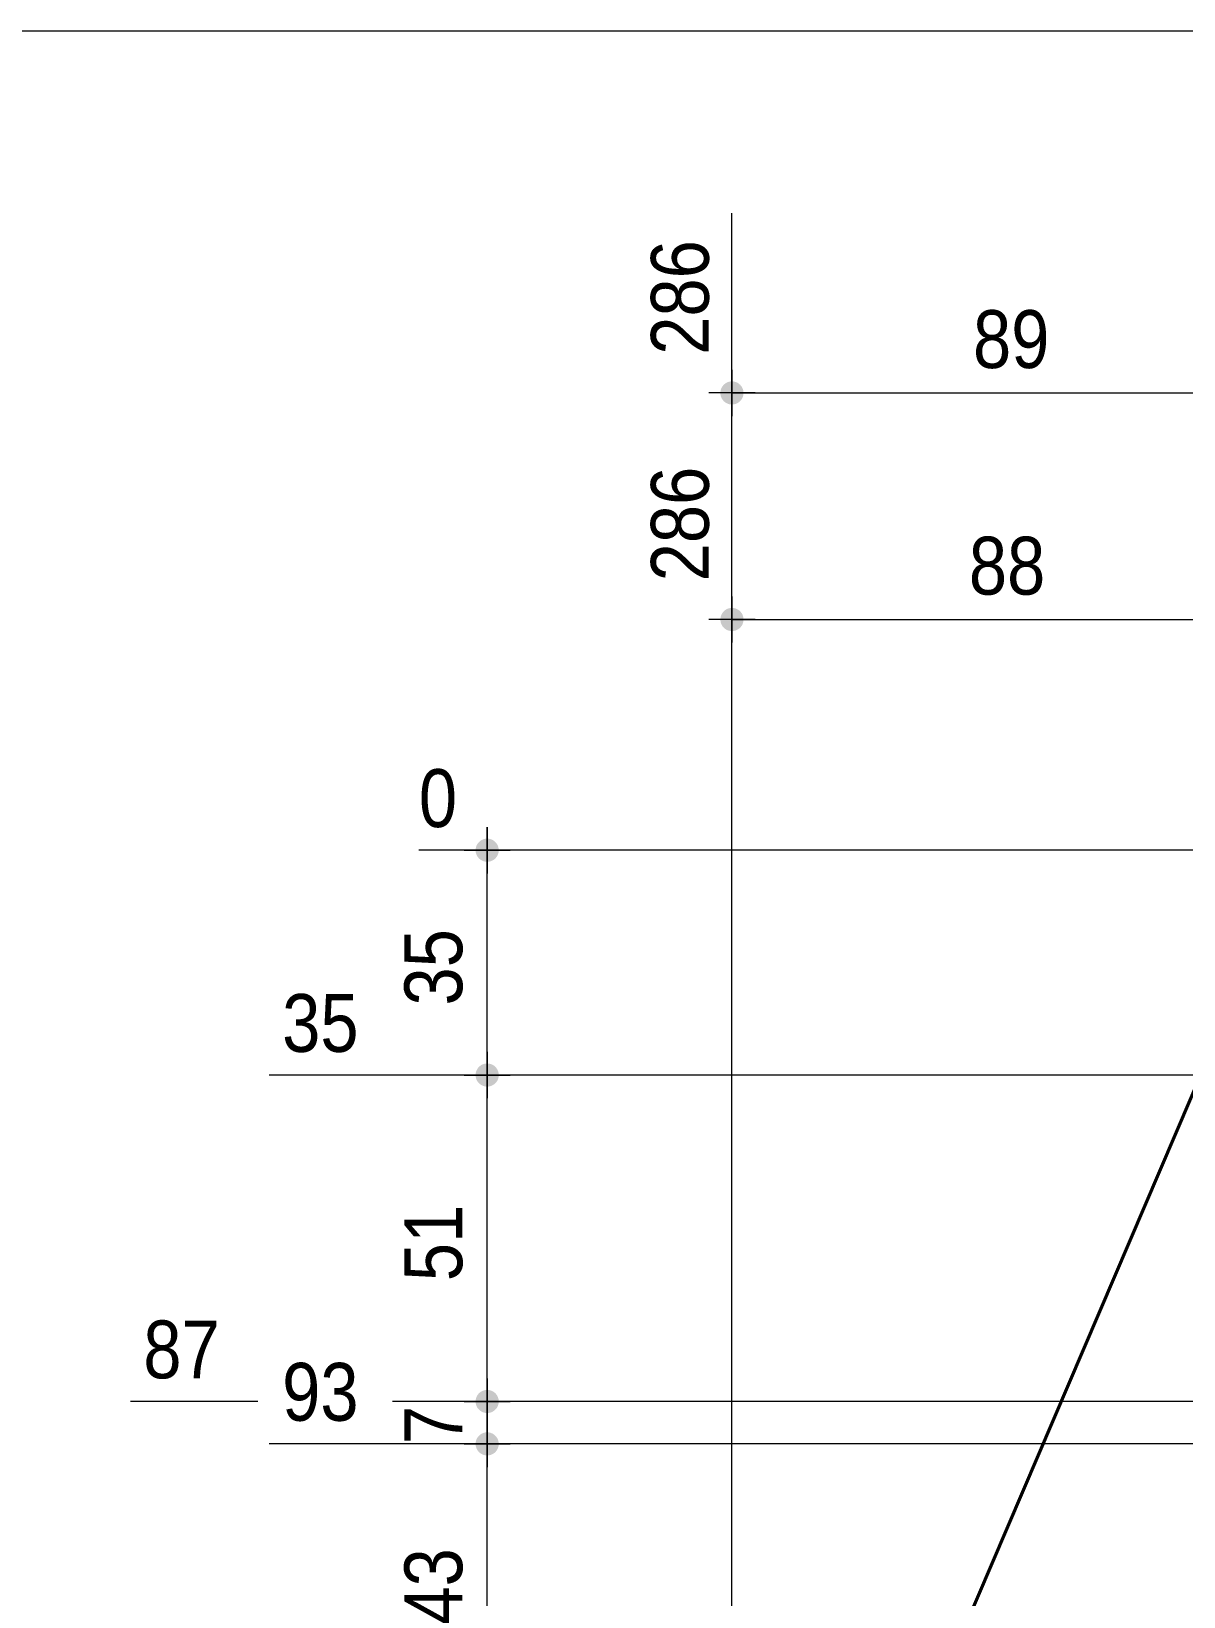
# Model space of a CAD drawing. Header units: millimetres. Extents: x 2 to 287, y 5 to 195.
# Drawn here: x 64.6 to 116.4, y 124.6 to 195 of the extents above; entities that cross this region are included whole.
import ezdxf

# ---------------------------------------------------------------- set-up
doc = ezdxf.new("R2010")
doc.units = ezdxf.units.MM
for name, color, linetype, lineweight in [('Cotation', 7, 'Continuous', 0), ('Feuille dessin', 5, 'Continuous', 0), ('Piece', 2, 'Continuous', 0)]:
    doc.layers.add(name, color=color, linetype=linetype, lineweight=lineweight)
doc.styles.add('ARIAL', font='ARIAL.TTF')

# ---------------------------------------------------------------- blocks, each defined once
blk = doc.blocks.new('*A4')
at = {"layer": 'Piece', "color": 2, "linetype": 'Continuous', "lineweight": 40}
blk.add_line((120.839214, 156.809189), (96.051036, 98.758607), dxfattribs=at)
blk = doc.blocks.new('*A5')
at = {"layer": 'Feuille dessin', "linetype": 'Continuous', "lineweight": 0}
blk.add_line((282, 195), (5, 195), dxfattribs=at)
blk = doc.blocks.new('*A21')
at = {"layer": 'Cotation'}
blk.add_hatch(color=256, dxfattribs=at).paths.add_polyline_path([(85.024, 130.986), (84.999, 130.988), (84.973, 130.991), (84.948, 130.996), (84.923, 131.001), (84.899, 131.008), (84.875, 131.016), (84.851, 131.025), (84.827, 131.035), (84.805, 131.047), (84.782, 131.06), (84.761, 131.073), (84.74, 131.088), (84.72, 131.104), (84.701, 131.12), (84.682, 131.138), (84.664, 131.156), (84.648, 131.176), (84.632, 131.196), (84.617, 131.217), (84.604, 131.238), (84.591, 131.26), (84.58, 131.283), (84.569, 131.307), (84.56, 131.33), (84.552, 131.355), (84.545, 131.379), (84.54, 131.404), (84.535, 131.429), (84.532, 131.455), (84.53, 131.48), (84.53, 131.506), (84.53, 131.531), (84.532, 131.557), (84.535, 131.582), (84.54, 131.607), (84.545, 131.632), (84.552, 131.656), (84.56, 131.681), (84.569, 131.705), (84.58, 131.728), (84.591, 131.751), (84.604, 131.773), (84.617, 131.794), (84.632, 131.815), (84.648, 131.835), (84.664, 131.855), (84.682, 131.873), (84.701, 131.891), (84.72, 131.908), (84.74, 131.923), (84.761, 131.938), (84.782, 131.952), (84.805, 131.964), (84.827, 131.976), (84.851, 131.986), (84.875, 131.995), (84.899, 132.003), (84.923, 132.01), (84.948, 132.016), (84.973, 132.02), (84.999, 132.023), (85.024, 132.025), (85.05, 132.026), (85.075, 132.025), (85.101, 132.023), (85.126, 132.02), (85.151, 132.016), (85.176, 132.01), (85.201, 132.003), (85.225, 131.995), (85.249, 131.986), (85.272, 131.976), (85.295, 131.964), (85.317, 131.952), (85.339, 131.938), (85.36, 131.923), (85.38, 131.908), (85.399, 131.891), (85.417, 131.873), (85.435, 131.855), (85.452, 131.835), (85.467, 131.815), (85.482, 131.794), (85.496, 131.773), (85.508, 131.751), (85.52, 131.728), (85.53, 131.705), (85.539, 131.681), (85.547, 131.656), (85.554, 131.632), (85.56, 131.607), (85.564, 131.582), (85.567, 131.557), (85.569, 131.531), (85.57, 131.506), (85.569, 131.48), (85.567, 131.455), (85.564, 131.429), (85.56, 131.404), (85.554, 131.379), (85.547, 131.355), (85.539, 131.33), (85.53, 131.307), (85.52, 131.283), (85.508, 131.26), (85.496, 131.238), (85.482, 131.217), (85.467, 131.196), (85.452, 131.176), (85.435, 131.156), (85.417, 131.138), (85.399, 131.12), (85.38, 131.104), (85.36, 131.088), (85.339, 131.073), (85.317, 131.06), (85.295, 131.047), (85.272, 131.035), (85.249, 131.025), (85.225, 131.016), (85.201, 131.008), (85.176, 131.001), (85.151, 130.996), (85.126, 130.991), (85.101, 130.988), (85.075, 130.986), (85.05, 130.986)], flags=17)
at = {"layer": 'Cotation', "linetype": 'Continuous', "lineweight": 0}
for p, q in [((85.05, 132.546), (85.05, 130.466)), ((85.05, 131.506), (85.05, 132.546)), ((80.81, 131.506), (75.259, 131.506)), ((120.575, 131.506), (84.45, 131.506)), ((84.45, 131.506), (86.09, 131.506)), ((85.05, 119.116), (85.05, 131.506))]:
    blk.add_line(p, q, dxfattribs=at)
at = {"layer": 'Cotation'}
blk.add_point((85.05, 131.506), dxfattribs=at)
at = {"layer": 'Cotation', "style": 'ARIAL', "width": 0.85}
blk.add_text('93', height=2.6, dxfattribs=at).set_placement((75.836, 132.546))
blk.add_text('43', height=2.6, rotation=90.00021, dxfattribs=at).set_placement((83.93, 123.382))
blk = doc.blocks.new('*A22')
at = {"layer": 'Cotation'}
for points in [[(85.024, 132.893), (84.999, 132.895), (84.973, 132.898), (84.948, 132.902), (84.923, 132.908), (84.899, 132.915), (84.875, 132.923), (84.851, 132.932), (84.827, 132.942), (84.805, 132.954), (84.782, 132.966), (84.761, 132.98), (84.74, 132.995), (84.72, 133.01), (84.701, 133.027), (84.682, 133.045), (84.664, 133.063), (84.648, 133.082), (84.632, 133.103), (84.617, 133.123), (84.604, 133.145), (84.591, 133.167), (84.58, 133.19), (84.569, 133.213), (84.56, 133.237), (84.552, 133.261), (84.545, 133.286), (84.54, 133.311), (84.535, 133.336), (84.532, 133.361), (84.53, 133.387), (84.53, 133.412), (84.53, 133.438), (84.532, 133.463), (84.535, 133.489), (84.54, 133.514), (84.545, 133.539), (84.552, 133.563), (84.56, 133.588), (84.569, 133.611), (84.58, 133.635), (84.591, 133.657), (84.604, 133.68), (84.617, 133.701), (84.632, 133.722), (84.648, 133.742), (84.664, 133.762), (84.682, 133.78), (84.701, 133.798), (84.72, 133.814), (84.74, 133.83), (84.761, 133.845), (84.782, 133.858), (84.805, 133.871), (84.827, 133.882), (84.851, 133.893), (84.875, 133.902), (84.899, 133.91), (84.923, 133.917), (84.948, 133.922), (84.973, 133.927), (84.999, 133.93), (85.024, 133.932), (85.05, 133.932), (85.075, 133.932), (85.101, 133.93), (85.126, 133.927), (85.151, 133.922), (85.176, 133.917), (85.201, 133.91), (85.225, 133.902), (85.249, 133.893), (85.272, 133.882), (85.295, 133.871), (85.317, 133.858), (85.339, 133.845), (85.36, 133.83), (85.38, 133.814), (85.399, 133.798), (85.417, 133.78), (85.435, 133.762), (85.452, 133.742), (85.467, 133.722), (85.482, 133.701), (85.496, 133.68), (85.508, 133.657), (85.52, 133.635), (85.53, 133.611), (85.539, 133.588), (85.547, 133.563), (85.554, 133.539), (85.56, 133.514), (85.564, 133.489), (85.567, 133.463), (85.569, 133.438), (85.57, 133.412), (85.569, 133.387), (85.567, 133.361), (85.564, 133.336), (85.56, 133.311), (85.554, 133.286), (85.547, 133.261), (85.539, 133.237), (85.53, 133.213), (85.52, 133.19), (85.508, 133.167), (85.496, 133.145), (85.482, 133.123), (85.467, 133.103), (85.452, 133.082), (85.435, 133.063), (85.417, 133.045), (85.399, 133.027), (85.38, 133.01), (85.36, 132.995), (85.339, 132.98), (85.317, 132.966), (85.295, 132.954), (85.272, 132.942), (85.249, 132.932), (85.225, 132.923), (85.201, 132.915), (85.176, 132.908), (85.151, 132.902), (85.126, 132.898), (85.101, 132.895), (85.075, 132.893), (85.05, 132.892)], [(85.024, 130.986), (84.999, 130.988), (84.973, 130.991), (84.948, 130.996), (84.923, 131.001), (84.899, 131.008), (84.875, 131.016), (84.851, 131.025), (84.827, 131.035), (84.805, 131.047), (84.782, 131.06), (84.761, 131.073), (84.74, 131.088), (84.72, 131.104), (84.701, 131.12), (84.682, 131.138), (84.664, 131.156), (84.648, 131.176), (84.632, 131.196), (84.617, 131.217), (84.604, 131.238), (84.591, 131.26), (84.58, 131.283), (84.569, 131.307), (84.56, 131.33), (84.552, 131.355), (84.545, 131.379), (84.54, 131.404), (84.535, 131.429), (84.532, 131.455), (84.53, 131.48), (84.53, 131.506), (84.53, 131.531), (84.532, 131.557), (84.535, 131.582), (84.54, 131.607), (84.545, 131.632), (84.552, 131.656), (84.56, 131.681), (84.569, 131.705), (84.58, 131.728), (84.591, 131.751), (84.604, 131.773), (84.617, 131.794), (84.632, 131.815), (84.648, 131.835), (84.664, 131.855), (84.682, 131.873), (84.701, 131.891), (84.72, 131.908), (84.74, 131.923), (84.761, 131.938), (84.782, 131.952), (84.805, 131.964), (84.827, 131.976), (84.851, 131.986), (84.875, 131.995), (84.899, 132.003), (84.923, 132.01), (84.948, 132.016), (84.973, 132.02), (84.999, 132.023), (85.024, 132.025), (85.05, 132.026), (85.075, 132.025), (85.101, 132.023), (85.126, 132.02), (85.151, 132.016), (85.176, 132.01), (85.201, 132.003), (85.225, 131.995), (85.249, 131.986), (85.272, 131.976), (85.295, 131.964), (85.317, 131.952), (85.339, 131.938), (85.36, 131.923), (85.38, 131.908), (85.399, 131.891), (85.417, 131.873), (85.435, 131.855), (85.452, 131.835), (85.467, 131.815), (85.482, 131.794), (85.496, 131.773), (85.508, 131.751), (85.52, 131.728), (85.53, 131.705), (85.539, 131.681), (85.547, 131.656), (85.554, 131.632), (85.56, 131.607), (85.564, 131.582), (85.567, 131.557), (85.569, 131.531), (85.57, 131.506), (85.569, 131.48), (85.567, 131.455), (85.564, 131.429), (85.56, 131.404), (85.554, 131.379), (85.547, 131.355), (85.539, 131.33), (85.53, 131.307), (85.52, 131.283), (85.508, 131.26), (85.496, 131.238), (85.482, 131.217), (85.467, 131.196), (85.452, 131.176), (85.435, 131.156), (85.417, 131.138), (85.399, 131.12), (85.38, 131.104), (85.36, 131.088), (85.339, 131.073), (85.317, 131.06), (85.295, 131.047), (85.272, 131.035), (85.249, 131.025), (85.225, 131.016), (85.201, 131.008), (85.176, 131.001), (85.151, 130.996), (85.126, 130.991), (85.101, 130.988), (85.075, 130.986), (85.05, 130.986)]]:
    blk.add_hatch(color=256, dxfattribs=at).paths.add_polyline_path(points, flags=17)
at = {"layer": 'Cotation', "linetype": 'Continuous', "lineweight": 0}
for p, q in [((85.05, 134.452), (85.05, 132.372)), ((85.05, 133.412), (85.05, 134.452)), ((74.739, 133.412), (69.019, 133.412)), ((157.771, 133.412), (80.79, 133.412)), ((84.01, 133.412), (86.09, 133.412)), ((85.05, 131.506), (85.05, 133.412)), ((85.05, 132.546), (85.05, 130.466)), ((120.575, 131.506), (75.259, 131.506)), ((84.01, 131.506), (86.09, 131.506)), ((85.05, 131.506), (85.05, 130.466))]:
    blk.add_line(p, q, dxfattribs=at)
at = {"layer": 'Cotation'}
for p in [(85.05, 133.412), (85.05, 131.506)]:
    blk.add_point(p, dxfattribs=at)
at = {"layer": 'Cotation', "style": 'ARIAL', "width": 0.85}
blk.add_text('87', height=2.6, dxfattribs=at).set_placement((69.596, 134.452))
blk.add_text('7', height=2.6, rotation=90.00021, dxfattribs=at).set_placement((83.93, 131.495))
blk = doc.blocks.new('*A23')
at = {"layer": 'Cotation'}
for points in [[(85.024, 147.566), (84.999, 147.568), (84.973, 147.571), (84.948, 147.575), (84.923, 147.581), (84.899, 147.588), (84.875, 147.596), (84.851, 147.605), (84.827, 147.615), (84.805, 147.627), (84.782, 147.639), (84.761, 147.653), (84.74, 147.668), (84.72, 147.684), (84.701, 147.7), (84.682, 147.718), (84.664, 147.736), (84.648, 147.756), (84.632, 147.776), (84.617, 147.797), (84.604, 147.818), (84.591, 147.84), (84.58, 147.863), (84.569, 147.887), (84.56, 147.91), (84.552, 147.935), (84.545, 147.959), (84.54, 147.984), (84.535, 148.009), (84.532, 148.035), (84.53, 148.06), (84.53, 148.086), (84.53, 148.111), (84.532, 148.136), (84.535, 148.162), (84.54, 148.187), (84.545, 148.212), (84.552, 148.236), (84.56, 148.261), (84.569, 148.285), (84.58, 148.308), (84.591, 148.331), (84.604, 148.353), (84.617, 148.374), (84.632, 148.395), (84.648, 148.415), (84.664, 148.435), (84.682, 148.453), (84.701, 148.471), (84.72, 148.487), (84.74, 148.503), (84.761, 148.518), (84.782, 148.532), (84.805, 148.544), (84.827, 148.556), (84.851, 148.566), (84.875, 148.575), (84.899, 148.583), (84.923, 148.59), (84.948, 148.596), (84.973, 148.6), (84.999, 148.603), (85.024, 148.605), (85.05, 148.606), (85.075, 148.605), (85.101, 148.603), (85.126, 148.6), (85.151, 148.596), (85.176, 148.59), (85.201, 148.583), (85.225, 148.575), (85.249, 148.566), (85.272, 148.556), (85.295, 148.544), (85.317, 148.532), (85.339, 148.518), (85.36, 148.503), (85.38, 148.487), (85.399, 148.471), (85.417, 148.453), (85.435, 148.435), (85.452, 148.415), (85.467, 148.395), (85.482, 148.374), (85.496, 148.353), (85.508, 148.331), (85.52, 148.308), (85.53, 148.285), (85.539, 148.261), (85.547, 148.236), (85.554, 148.212), (85.56, 148.187), (85.564, 148.162), (85.567, 148.136), (85.569, 148.111), (85.57, 148.086), (85.569, 148.06), (85.567, 148.035), (85.564, 148.009), (85.56, 147.984), (85.554, 147.959), (85.547, 147.935), (85.539, 147.91), (85.53, 147.887), (85.52, 147.863), (85.508, 147.84), (85.496, 147.818), (85.482, 147.797), (85.467, 147.776), (85.452, 147.756), (85.435, 147.736), (85.417, 147.718), (85.399, 147.7), (85.38, 147.684), (85.36, 147.668), (85.339, 147.653), (85.317, 147.639), (85.295, 147.627), (85.272, 147.615), (85.249, 147.605), (85.225, 147.596), (85.201, 147.588), (85.176, 147.581), (85.151, 147.575), (85.126, 147.571), (85.101, 147.568), (85.075, 147.566), (85.05, 147.566)], [(85.024, 132.893), (84.999, 132.895), (84.973, 132.898), (84.948, 132.902), (84.923, 132.908), (84.899, 132.915), (84.875, 132.923), (84.851, 132.932), (84.827, 132.942), (84.805, 132.954), (84.782, 132.966), (84.761, 132.98), (84.74, 132.995), (84.72, 133.01), (84.701, 133.027), (84.682, 133.045), (84.664, 133.063), (84.648, 133.082), (84.632, 133.103), (84.617, 133.123), (84.604, 133.145), (84.591, 133.167), (84.58, 133.19), (84.569, 133.213), (84.56, 133.237), (84.552, 133.261), (84.545, 133.286), (84.54, 133.311), (84.535, 133.336), (84.532, 133.361), (84.53, 133.387), (84.53, 133.412), (84.53, 133.438), (84.532, 133.463), (84.535, 133.489), (84.54, 133.514), (84.545, 133.539), (84.552, 133.563), (84.56, 133.588), (84.569, 133.611), (84.58, 133.635), (84.591, 133.657), (84.604, 133.68), (84.617, 133.701), (84.632, 133.722), (84.648, 133.742), (84.664, 133.762), (84.682, 133.78), (84.701, 133.798), (84.72, 133.814), (84.74, 133.83), (84.761, 133.845), (84.782, 133.858), (84.805, 133.871), (84.827, 133.882), (84.851, 133.893), (84.875, 133.902), (84.899, 133.91), (84.923, 133.917), (84.948, 133.922), (84.973, 133.927), (84.999, 133.93), (85.024, 133.932), (85.05, 133.932), (85.075, 133.932), (85.101, 133.93), (85.126, 133.927), (85.151, 133.922), (85.176, 133.917), (85.201, 133.91), (85.225, 133.902), (85.249, 133.893), (85.272, 133.882), (85.295, 133.871), (85.317, 133.858), (85.339, 133.845), (85.36, 133.83), (85.38, 133.814), (85.399, 133.798), (85.417, 133.78), (85.435, 133.762), (85.452, 133.742), (85.467, 133.722), (85.482, 133.701), (85.496, 133.68), (85.508, 133.657), (85.52, 133.635), (85.53, 133.611), (85.539, 133.588), (85.547, 133.563), (85.554, 133.539), (85.56, 133.514), (85.564, 133.489), (85.567, 133.463), (85.569, 133.438), (85.57, 133.412), (85.569, 133.387), (85.567, 133.361), (85.564, 133.336), (85.56, 133.311), (85.554, 133.286), (85.547, 133.261), (85.539, 133.237), (85.53, 133.213), (85.52, 133.19), (85.508, 133.167), (85.496, 133.145), (85.482, 133.123), (85.467, 133.103), (85.452, 133.082), (85.435, 133.063), (85.417, 133.045), (85.399, 133.027), (85.38, 133.01), (85.36, 132.995), (85.339, 132.98), (85.317, 132.966), (85.295, 132.954), (85.272, 132.942), (85.249, 132.932), (85.225, 132.923), (85.201, 132.915), (85.176, 132.908), (85.151, 132.902), (85.126, 132.898), (85.101, 132.895), (85.075, 132.893), (85.05, 132.892)]]:
    blk.add_hatch(color=256, dxfattribs=at).paths.add_polyline_path(points, flags=17)
at = {"layer": 'Cotation', "linetype": 'Continuous', "lineweight": 0}
for p, q in [((85.05, 149.126), (85.05, 147.046)), ((85.05, 148.086), (85.05, 149.126)), ((124.932, 148.086), (75.259, 148.086)), ((84.01, 148.086), (86.09, 148.086)), ((85.05, 133.412), (85.05, 148.086)), ((85.05, 134.452), (85.05, 132.372)), ((74.739, 133.412), (69.019, 133.412)), ((80.81, 133.412), (80.79, 133.412)), ((157.771, 133.412), (84.45, 133.412)), ((84.45, 133.412), (86.09, 133.412)), ((85.05, 133.412), (85.05, 132.372))]:
    blk.add_line(p, q, dxfattribs=at)
at = {"layer": 'Cotation'}
for p in [(85.05, 148.086), (85.05, 133.412)]:
    blk.add_point(p, dxfattribs=at)
at = {"layer": 'Cotation', "style": 'ARIAL', "width": 0.85}
blk.add_text('35', height=2.6, dxfattribs=at).set_placement((75.836, 149.126))
blk.add_text('51', height=2.6, rotation=90.00021, dxfattribs=at).set_placement((83.93, 138.821))
blk = doc.blocks.new('*A24')
at = {"layer": 'Cotation'}
for points in [[(85.024, 157.671), (84.999, 157.673), (84.973, 157.676), (84.948, 157.681), (84.923, 157.686), (84.899, 157.693), (84.875, 157.701), (84.851, 157.71), (84.827, 157.721), (84.805, 157.732), (84.782, 157.745), (84.761, 157.758), (84.74, 157.773), (84.72, 157.789), (84.701, 157.806), (84.682, 157.823), (84.664, 157.842), (84.648, 157.861), (84.632, 157.881), (84.617, 157.902), (84.604, 157.924), (84.591, 157.946), (84.58, 157.969), (84.569, 157.992), (84.56, 158.016), (84.552, 158.04), (84.545, 158.064), (84.54, 158.089), (84.535, 158.115), (84.532, 158.14), (84.53, 158.165), (84.53, 158.191), (84.53, 158.216), (84.532, 158.242), (84.535, 158.267), (84.54, 158.292), (84.545, 158.317), (84.552, 158.342), (84.56, 158.366), (84.569, 158.39), (84.58, 158.413), (84.591, 158.436), (84.604, 158.458), (84.617, 158.48), (84.632, 158.501), (84.648, 158.521), (84.664, 158.54), (84.682, 158.559), (84.701, 158.576), (84.72, 158.593), (84.74, 158.609), (84.761, 158.623), (84.782, 158.637), (84.805, 158.649), (84.827, 158.661), (84.851, 158.671), (84.875, 158.68), (84.899, 158.688), (84.923, 158.695), (84.948, 158.701), (84.973, 158.705), (84.999, 158.708), (85.024, 158.71), (85.05, 158.711), (85.075, 158.71), (85.101, 158.708), (85.126, 158.705), (85.151, 158.701), (85.176, 158.695), (85.201, 158.688), (85.225, 158.68), (85.249, 158.671), (85.272, 158.661), (85.295, 158.649), (85.317, 158.637), (85.339, 158.623), (85.36, 158.609), (85.38, 158.593), (85.399, 158.576), (85.417, 158.559), (85.435, 158.54), (85.452, 158.521), (85.467, 158.501), (85.482, 158.48), (85.496, 158.458), (85.508, 158.436), (85.52, 158.413), (85.53, 158.39), (85.539, 158.366), (85.547, 158.342), (85.554, 158.317), (85.56, 158.292), (85.564, 158.267), (85.567, 158.242), (85.569, 158.216), (85.57, 158.191), (85.569, 158.165), (85.567, 158.14), (85.564, 158.115), (85.56, 158.089), (85.554, 158.064), (85.547, 158.04), (85.539, 158.016), (85.53, 157.992), (85.52, 157.969), (85.508, 157.946), (85.496, 157.924), (85.482, 157.902), (85.467, 157.881), (85.452, 157.861), (85.435, 157.842), (85.417, 157.823), (85.399, 157.806), (85.38, 157.789), (85.36, 157.773), (85.339, 157.758), (85.317, 157.745), (85.295, 157.732), (85.272, 157.721), (85.249, 157.71), (85.225, 157.701), (85.201, 157.693), (85.176, 157.686), (85.151, 157.681), (85.126, 157.676), (85.101, 157.673), (85.075, 157.671), (85.05, 157.671)], [(85.024, 147.566), (84.999, 147.568), (84.973, 147.571), (84.948, 147.575), (84.923, 147.581), (84.899, 147.588), (84.875, 147.596), (84.851, 147.605), (84.827, 147.615), (84.805, 147.627), (84.782, 147.639), (84.761, 147.653), (84.74, 147.668), (84.72, 147.684), (84.701, 147.7), (84.682, 147.718), (84.664, 147.736), (84.648, 147.756), (84.632, 147.776), (84.617, 147.797), (84.604, 147.818), (84.591, 147.84), (84.58, 147.863), (84.569, 147.887), (84.56, 147.91), (84.552, 147.935), (84.545, 147.959), (84.54, 147.984), (84.535, 148.009), (84.532, 148.035), (84.53, 148.06), (84.53, 148.086), (84.53, 148.111), (84.532, 148.136), (84.535, 148.162), (84.54, 148.187), (84.545, 148.212), (84.552, 148.236), (84.56, 148.261), (84.569, 148.285), (84.58, 148.308), (84.591, 148.331), (84.604, 148.353), (84.617, 148.374), (84.632, 148.395), (84.648, 148.415), (84.664, 148.435), (84.682, 148.453), (84.701, 148.471), (84.72, 148.487), (84.74, 148.503), (84.761, 148.518), (84.782, 148.532), (84.805, 148.544), (84.827, 148.556), (84.851, 148.566), (84.875, 148.575), (84.899, 148.583), (84.923, 148.59), (84.948, 148.596), (84.973, 148.6), (84.999, 148.603), (85.024, 148.605), (85.05, 148.606), (85.075, 148.605), (85.101, 148.603), (85.126, 148.6), (85.151, 148.596), (85.176, 148.59), (85.201, 148.583), (85.225, 148.575), (85.249, 148.566), (85.272, 148.556), (85.295, 148.544), (85.317, 148.532), (85.339, 148.518), (85.36, 148.503), (85.38, 148.487), (85.399, 148.471), (85.417, 148.453), (85.435, 148.435), (85.452, 148.415), (85.467, 148.395), (85.482, 148.374), (85.496, 148.353), (85.508, 148.331), (85.52, 148.308), (85.53, 148.285), (85.539, 148.261), (85.547, 148.236), (85.554, 148.212), (85.56, 148.187), (85.564, 148.162), (85.567, 148.136), (85.569, 148.111), (85.57, 148.086), (85.569, 148.06), (85.567, 148.035), (85.564, 148.009), (85.56, 147.984), (85.554, 147.959), (85.547, 147.935), (85.539, 147.91), (85.53, 147.887), (85.52, 147.863), (85.508, 147.84), (85.496, 147.818), (85.482, 147.797), (85.467, 147.776), (85.452, 147.756), (85.435, 147.736), (85.417, 147.718), (85.399, 147.7), (85.38, 147.684), (85.36, 147.668), (85.339, 147.653), (85.317, 147.639), (85.295, 147.627), (85.272, 147.615), (85.249, 147.605), (85.225, 147.596), (85.201, 147.588), (85.176, 147.581), (85.151, 147.575), (85.126, 147.571), (85.101, 147.568), (85.075, 147.566), (85.05, 147.566)]]:
    blk.add_hatch(color=256, dxfattribs=at).paths.add_polyline_path(points, flags=17)
at = {"layer": 'Cotation', "linetype": 'Continuous', "lineweight": 0}
for p, q in [((85.05, 159.231), (85.05, 157.151)), ((85.05, 158.191), (85.05, 159.231)), ((120.202, 158.191), (81.981, 158.191)), ((84.01, 158.191), (86.09, 158.191)), ((85.05, 148.086), (85.05, 158.191)), ((85.05, 149.126), (85.05, 147.046)), ((124.932, 148.086), (75.259, 148.086)), ((84.01, 148.086), (86.09, 148.086)), ((85.05, 148.086), (85.05, 147.046))]:
    blk.add_line(p, q, dxfattribs=at)
at = {"layer": 'Cotation'}
for p in [(85.05, 158.191), (85.05, 148.086)]:
    blk.add_point(p, dxfattribs=at)
at = {"layer": 'Cotation', "style": 'ARIAL', "width": 0.85}
blk.add_text('0', height=2.6, dxfattribs=at).set_placement((81.981, 159.231))
blk.add_text('35', height=2.6, rotation=90.00021, dxfattribs=at).set_placement((83.93, 151.21))
blk = doc.blocks.new('*A27')
at = {"layer": 'Cotation'}
blk.add_hatch(color=256, dxfattribs=at).paths.add_polyline_path([(96.026, 178.225), (96, 178.227), (95.975, 178.23), (95.95, 178.234), (95.925, 178.24), (95.9, 178.247), (95.876, 178.255), (95.852, 178.264), (95.829, 178.274), (95.806, 178.286), (95.784, 178.298), (95.762, 178.312), (95.741, 178.326), (95.721, 178.342), (95.702, 178.359), (95.683, 178.376), (95.666, 178.395), (95.649, 178.414), (95.633, 178.434), (95.619, 178.455), (95.605, 178.477), (95.592, 178.499), (95.581, 178.522), (95.571, 178.545), (95.561, 178.569), (95.553, 178.593), (95.547, 178.618), (95.541, 178.643), (95.537, 178.668), (95.534, 178.693), (95.532, 178.719), (95.531, 178.744), (95.532, 178.77), (95.534, 178.795), (95.537, 178.82), (95.541, 178.846), (95.547, 178.871), (95.553, 178.895), (95.561, 178.919), (95.571, 178.943), (95.581, 178.966), (95.592, 178.989), (95.605, 179.011), (95.619, 179.033), (95.633, 179.054), (95.649, 179.074), (95.666, 179.093), (95.683, 179.112), (95.702, 179.129), (95.721, 179.146), (95.741, 179.162), (95.762, 179.177), (95.784, 179.19), (95.806, 179.203), (95.829, 179.214), (95.852, 179.225), (95.876, 179.234), (95.9, 179.242), (95.925, 179.249), (95.95, 179.254), (95.975, 179.259), (96, 179.262), (96.026, 179.264), (96.051, 179.264), (96.077, 179.264), (96.102, 179.262), (96.127, 179.259), (96.152, 179.254), (96.177, 179.249), (96.202, 179.242), (96.226, 179.234), (96.25, 179.225), (96.273, 179.214), (96.296, 179.203), (96.318, 179.19), (96.34, 179.177), (96.361, 179.162), (96.381, 179.146), (96.4, 179.129), (96.419, 179.112), (96.436, 179.093), (96.453, 179.074), (96.469, 179.054), (96.483, 179.033), (96.497, 179.011), (96.51, 178.989), (96.521, 178.966), (96.531, 178.943), (96.541, 178.919), (96.549, 178.895), (96.555, 178.871), (96.561, 178.846), (96.565, 178.82), (96.569, 178.795), (96.57, 178.77), (96.571, 178.744), (96.57, 178.719), (96.569, 178.693), (96.565, 178.668), (96.561, 178.643), (96.555, 178.618), (96.549, 178.593), (96.541, 178.569), (96.531, 178.545), (96.521, 178.522), (96.51, 178.499), (96.497, 178.477), (96.483, 178.455), (96.469, 178.434), (96.453, 178.414), (96.436, 178.395), (96.419, 178.376), (96.4, 178.359), (96.381, 178.342), (96.361, 178.326), (96.34, 178.312), (96.318, 178.298), (96.296, 178.286), (96.273, 178.274), (96.25, 178.264), (96.226, 178.255), (96.202, 178.247), (96.177, 178.24), (96.152, 178.234), (96.127, 178.23), (96.102, 178.227), (96.077, 178.225), (96.051, 178.224)], flags=17)
at = {"layer": 'Cotation', "linetype": 'Continuous', "lineweight": 0}
for p, q in [((96.051, 99.759), (96.051, 186.823)), ((96.051, 179.784), (96.051, 177.704)), ((97.091, 178.744), (95.011, 178.744)), ((96.051, 178.744), (95.011, 178.744)), ((96.051, 178.744), (121.575, 178.744))]:
    blk.add_line(p, q, dxfattribs=at)
at = {"layer": 'Cotation'}
blk.add_point((96.051, 178.744), dxfattribs=at)
at = {"layer": 'Cotation', "style": 'ARIAL', "width": 0.85}
blk.add_text('286', height=2.6, rotation=90.00021, dxfattribs=at).set_placement((95.011, 180.461))
blk.add_text('89', height=2.6, dxfattribs=at).set_placement((106.885, 179.864))
blk = doc.blocks.new('*A30')
at = {"layer": 'Cotation'}
blk.add_hatch(color=256, dxfattribs=at).paths.add_polyline_path([(96.026, 168.042), (96, 168.044), (95.975, 168.047), (95.95, 168.051), (95.925, 168.057), (95.9, 168.064), (95.876, 168.072), (95.852, 168.081), (95.829, 168.091), (95.806, 168.103), (95.784, 168.115), (95.762, 168.129), (95.741, 168.144), (95.721, 168.159), (95.702, 168.176), (95.683, 168.194), (95.666, 168.212), (95.649, 168.231), (95.633, 168.252), (95.619, 168.272), (95.605, 168.294), (95.592, 168.316), (95.581, 168.339), (95.571, 168.362), (95.561, 168.386), (95.553, 168.41), (95.547, 168.435), (95.541, 168.46), (95.537, 168.485), (95.534, 168.51), (95.532, 168.536), (95.531, 168.561), (95.532, 168.587), (95.534, 168.612), (95.537, 168.638), (95.541, 168.663), (95.547, 168.688), (95.553, 168.712), (95.561, 168.737), (95.571, 168.76), (95.581, 168.784), (95.592, 168.806), (95.605, 168.829), (95.619, 168.85), (95.633, 168.871), (95.649, 168.891), (95.666, 168.911), (95.683, 168.929), (95.702, 168.947), (95.721, 168.963), (95.741, 168.979), (95.762, 168.994), (95.784, 169.007), (95.806, 169.02), (95.829, 169.031), (95.852, 169.042), (95.876, 169.051), (95.9, 169.059), (95.925, 169.066), (95.95, 169.071), (95.975, 169.076), (96, 169.079), (96.026, 169.081), (96.051, 169.081), (96.077, 169.081), (96.102, 169.079), (96.127, 169.076), (96.152, 169.071), (96.177, 169.066), (96.202, 169.059), (96.226, 169.051), (96.25, 169.042), (96.273, 169.031), (96.296, 169.02), (96.318, 169.007), (96.34, 168.994), (96.361, 168.979), (96.381, 168.963), (96.4, 168.947), (96.419, 168.929), (96.436, 168.911), (96.453, 168.891), (96.469, 168.871), (96.483, 168.85), (96.497, 168.829), (96.51, 168.806), (96.521, 168.784), (96.531, 168.76), (96.541, 168.737), (96.549, 168.712), (96.555, 168.688), (96.561, 168.663), (96.565, 168.638), (96.569, 168.612), (96.57, 168.587), (96.571, 168.561), (96.57, 168.536), (96.569, 168.51), (96.565, 168.485), (96.561, 168.46), (96.555, 168.435), (96.549, 168.41), (96.541, 168.386), (96.531, 168.362), (96.521, 168.339), (96.51, 168.316), (96.497, 168.294), (96.483, 168.272), (96.469, 168.252), (96.453, 168.231), (96.436, 168.212), (96.419, 168.194), (96.4, 168.176), (96.381, 168.159), (96.361, 168.144), (96.34, 168.129), (96.318, 168.115), (96.296, 168.103), (96.273, 168.091), (96.25, 168.081), (96.226, 168.072), (96.202, 168.064), (96.177, 168.057), (96.152, 168.051), (96.127, 168.047), (96.102, 168.044), (96.077, 168.042), (96.051, 168.041)], flags=17)
at = {"layer": 'Cotation', "linetype": 'Continuous', "lineweight": 0}
for p, q in [((96.051, 99.759), (96.051, 176.641)), ((96.051, 169.601), (96.051, 167.521)), ((97.091, 168.561), (95.011, 168.561)), ((96.051, 168.561), (95.011, 168.561)), ((96.051, 168.561), (121.202, 168.561))]:
    blk.add_line(p, q, dxfattribs=at)
at = {"layer": 'Cotation'}
blk.add_point((96.051, 168.561), dxfattribs=at)
at = {"layer": 'Cotation', "style": 'ARIAL', "width": 0.85}
blk.add_text('286', height=2.6, rotation=90.00021, dxfattribs=at).set_placement((95.011, 170.278))
blk.add_text('88', height=2.6, dxfattribs=at).set_placement((106.698, 169.681))

msp = doc.modelspace()

# ---------------------------------------------------------------- block references
at = {"lineweight": 0}
for name in ['*A5', '*A27', '*A30', '*A24', '*A4', '*A23', '*A22', '*A21']:
    msp.add_blockref(name, (0, 0), dxfattribs=at)

doc.saveas('drawing.dxf')
